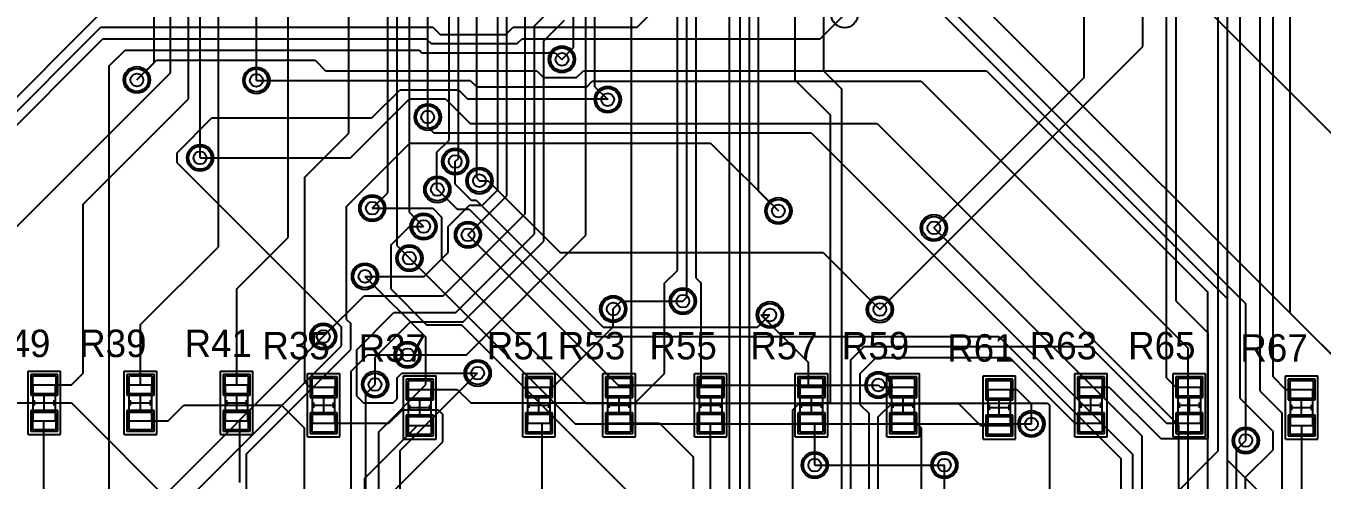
# Model space of a CAD drawing. Header units: millimetres. Extents: x 26 to 338, y 26 to 225.
# Drawn here: x 169.4 to 241.3, y 149.5 to 174.7 of the extents above; entities that cross this region are included whole.
import ezdxf

# ---------------------------------------------------------------- set-up
doc = ezdxf.new("R2010")
doc.units = ezdxf.units.MM
for name, color, linetype in [('BottomLayer', 5, 'Continuous'), ('BottomSolder', 6, 'Continuous'), ('Mechanical13', 56, 'Continuous'), ('Mechanical15', 56, 'Continuous'), ('MultiLayer', 9, 'Continuous'), ('TopLayer', 1, 'Continuous'), ('TopOverlay', 2, 'Continuous'), ('TopPaste', 8, 'Continuous'), ('TopSolder', 216, 'Continuous'), ('ViaHoleLayer', 16, 'Continuous')]:
    doc.layers.add(name, color=color, linetype=linetype)

msp = doc.modelspace()

# ---------------------------------------------------------------- linework, layer by layer
at = {"layer": 'BottomLayer'}
for p, q in [((217.661, 180.611), (273.355, 124.917)), ((229.425, 181.116), (275.107, 135.433)), ((218.031, 177.572), (236.042, 159.561)), ((218.262, 178.079), (237.058, 159.283)), ((203.302, 174.625), (204.457, 175.78)), ((146.431, 148.285), (173.381, 175.235)), ((213.462, 173.99), (214.808, 175.336)), ((156.591, 157.645), (173.571, 174.625)), ((158.801, 159.106), (173.685, 173.99)), ((173.571, 174.625), (191.982, 174.625)), ((173.685, 173.99), (191.609, 173.99)), ((191.609, 173.99), (191.879, 173.719)), ((191.982, 174.625), (192.383, 174.223)), ((192.383, 174.223), (196.022, 174.223)), ((196.022, 174.223), (196.424, 174.625)), ((196.424, 174.625), (203.302, 174.625)), ((196.657, 173.719), (196.928, 173.99)), ((196.928, 173.99), (213.462, 173.99)), ((174.037, 172.482), (174.91, 173.355)), ((174.91, 173.355), (191.235, 173.355)), ((191.235, 173.355), (191.375, 173.215)), ((191.879, 173.719), (196.657, 173.719)), ((175.565, 171.704), (176.657, 172.796)), ((176.657, 172.796), (185.445, 172.796)), ((185.445, 172.796), (186.03, 172.212)), ((191.375, 173.215), (198.768, 173.215)), ((198.768, 173.215), (199.136, 172.847)), ((174.037, 147.011), (174.037, 172.482)), ((186.03, 172.212), (197.739, 172.212)), ((197.739, 172.212), (198.12, 171.831)), ((198.12, 171.831), (199.949, 171.831)), ((199.949, 171.831), (200.33, 172.212)), ((200.33, 172.212), (222.679, 172.212)), ((222.679, 172.212), (234.95, 159.941)), ((182.194, 171.679), (194.056, 171.679)), ((188.589, 169.596), (190.156, 171.163)), ((190.156, 171.163), (193.404, 171.163)), ((193.404, 171.163), (193.904, 170.663)), ((194.056, 171.679), (194.412, 171.323)), ((194.412, 171.323), (200.508, 171.323)), ((200.508, 171.323), (200.812, 171.628)), ((200.812, 171.628), (219.065, 171.628)), ((219.065, 171.628), (233.858, 156.835)), ((187.405, 167.386), (190.678, 170.659)), ((190.678, 170.659), (192.688, 170.659)), ((192.688, 170.659), (194.056, 169.291)), ((193.904, 170.663), (201.625, 170.663)), ((201.625, 170.663), (201.676, 170.612)), ((191.694, 169.105), (191.694, 169.647)), ((177.8, 167.665), (179.73, 169.596)), ((179.73, 169.596), (188.589, 169.596)), ((191.694, 169.105), (192.024, 168.775)), ((194.056, 169.291), (216.611, 169.291)), ((216.611, 169.291), (233.35, 152.552)), ((187.198, 164.694), (190.703, 168.199)), ((190.703, 168.199), (207.379, 168.199)), ((192.024, 168.775), (212.959, 168.775)), ((207.379, 168.199), (211.138, 164.44)), ((212.959, 168.775), (230.79, 150.944)), ((177.8, 167.107), (177.8, 167.665)), ((177.8, 167.107), (186.919, 157.988)), ((179.07, 167.386), (187.405, 167.386)), ((193.218, 165.927), (193.218, 167.183)), ((194.564, 166.116), (195.047, 166.116)), ((195.047, 166.116), (199.034, 162.128)), ((192.227, 165.633), (193.324, 164.537)), ((193.218, 165.927), (194.109, 165.036)), ((187.198, 158.421), (187.198, 164.694)), ((194.109, 165.036), (194.377, 165.036)), ((194.377, 165.036), (201.422, 157.991)), ((188.62, 164.592), (191.973, 164.592)), ((191.973, 164.592), (192.481, 164.084)), ((192.481, 161.747), (192.481, 164.084)), ((193.324, 164.537), (193.984, 164.537)), ((193.984, 164.537), (201.034, 157.487)), ((189.662, 162.56), (190.678, 163.576)), ((190.678, 163.576), (191.465, 163.576)), ((219.761, 163.5), (231.318, 151.943)), ((189.662, 160.094), (189.662, 162.56)), ((193.925, 163.116), (202.254, 154.788)), ((190.678, 161.823), (199.873, 152.629)), ((192.481, 161.747), (200.453, 153.776)), ((199.034, 162.128), (213.614, 162.128)), ((213.614, 162.128), (216.764, 158.979)), ((188.214, 160.811), (191.592, 157.433)), ((189.662, 160.094), (191.629, 158.127)), ((234.95, 145.059), (234.95, 159.941)), ((201.981, 159.004), (202.413, 159.436)), ((202.413, 159.436), (205.842, 159.436)), ((236.042, 150.622), (236.042, 159.561)), ((237.058, 151.714), (237.058, 159.283)), ((187.198, 158.421), (187.427, 158.193)), ((187.427, 156.763), (187.427, 158.193)), ((191.629, 158.127), (193.562, 158.127)), ((193.562, 158.127), (209.884, 141.804)), ((209.985, 157.991), (210.668, 158.674)), ((173.152, 144.729), (185.903, 157.48)), ((186.919, 156.968), (186.919, 157.988)), ((191.592, 154.813), (191.592, 157.433)), ((201.034, 157.487), (223.357, 157.487)), ((201.422, 157.991), (209.985, 157.991)), ((223.357, 157.487), (230.141, 150.702)), ((175.717, 145.767), (186.919, 156.968)), ((181.635, 150.972), (187.427, 156.763)), ((233.858, 119.532), (233.858, 156.835)), ((187.452, 155.563), (188.353, 156.464)), ((188.353, 156.464), (190.576, 156.464)), ((187.452, 99.974), (187.452, 155.563)), ((190.17, 151.155), (194.462, 155.448)), ((188.265, 154.305), (188.773, 154.813)), ((188.976, 152.197), (191.592, 154.813)), ((202.254, 154.788), (216.687, 154.788)), ((188.265, 99.441), (188.265, 154.305)), ((200.453, 153.776), (226.056, 153.776)), ((226.056, 153.776), (226.187, 153.645)), ((226.187, 133.198), (226.187, 153.645)), ((199.873, 152.629), (225.171, 152.629)), ((233.35, 118.389), (233.35, 152.552)), ((188.976, 105.308), (188.976, 152.197)), ((231.318, 112.852), (231.318, 151.943)), ((181.635, 129.057), (181.635, 150.972)), ((190.17, 110.82), (190.17, 151.155)), ((230.79, 115.296), (230.79, 150.944)), ((213.157, 150.343), (220.342, 150.343)), ((230.141, 130.496), (230.141, 150.702)), ((236.042, 150.622), (251.612, 135.052))]:
    msp.add_line(p, q, dxfattribs=at)
for centre in [(199.136, 172.847), (175.565, 171.704), (182.194, 171.679), (201.676, 170.612), (191.694, 169.647), (179.07, 167.386), (193.218, 167.183), (194.564, 166.116), (192.227, 165.633), (188.62, 164.592), (211.138, 164.44), (191.465, 163.576), (219.761, 163.5), (193.925, 163.116), (190.678, 161.823), (188.214, 160.811), (201.981, 159.004), (205.842, 159.436), (216.764, 158.979), (210.668, 158.674), (185.903, 157.48), (190.576, 156.464), (194.462, 155.448), (188.773, 154.813), (216.687, 154.788), (225.171, 152.629), (237.058, 151.714), (213.157, 150.343), (220.342, 150.343)]:
    msp.add_circle(centre, 0.635, dxfattribs=at)
at = {"layer": 'BottomSolder'}
for centre in [(214.808, 175.336), (199.136, 172.847), (175.565, 171.704), (182.194, 171.679), (201.676, 170.612), (191.694, 169.647), (179.07, 167.386), (193.218, 167.183), (194.564, 166.116), (192.227, 165.633), (188.62, 164.592), (211.138, 164.44), (191.465, 163.576), (219.761, 163.5), (193.925, 163.116), (190.678, 161.823), (188.214, 160.811), (201.981, 159.004), (205.842, 159.436), (216.764, 158.979), (210.668, 158.674), (185.903, 157.48), (190.576, 156.464), (194.462, 155.448), (188.773, 154.813), (216.687, 154.788), (225.171, 152.629), (237.058, 151.714), (213.157, 150.343), (220.342, 150.343)]:
    msp.add_circle(centre, 0.737, dxfattribs=at)
at = {"layer": 'Mechanical13'}
for p, q in [((169.806, 152.797), (169.806, 154.797)), ((169.806, 154.797), (171.056, 154.797)), ((171.056, 152.797), (171.056, 154.797)), ((175.14, 152.797), (175.14, 154.797)), ((175.14, 154.797), (176.39, 154.797)), ((176.39, 152.797), (176.39, 154.797)), ((180.474, 152.797), (180.474, 154.797)), ((180.474, 154.797), (181.724, 154.797)), ((181.724, 152.797), (181.724, 154.797)), ((185.3, 152.67), (185.3, 154.67)), ((185.3, 154.67), (186.55, 154.67)), ((186.55, 152.67), (186.55, 154.67)), ((190.634, 152.543), (190.634, 154.543)), ((190.634, 154.543), (191.884, 154.543)), ((191.884, 152.543), (191.884, 154.543)), ((197.238, 152.67), (197.238, 154.67)), ((197.238, 154.67), (198.488, 154.67)), ((198.488, 152.67), (198.488, 154.67)), ((201.683, 152.67), (201.683, 154.67)), ((201.683, 154.67), (202.933, 154.67)), ((202.933, 152.67), (202.933, 154.67)), ((206.763, 152.67), (206.763, 154.67)), ((206.763, 154.67), (208.013, 154.67)), ((208.013, 152.67), (208.013, 154.67)), ((212.351, 152.67), (212.351, 154.67)), ((212.351, 154.67), (213.601, 154.67)), ((213.601, 152.67), (213.601, 154.67)), ((217.431, 152.67), (217.431, 154.67)), ((217.431, 154.67), (218.681, 154.67)), ((218.681, 152.67), (218.681, 154.67)), ((222.765, 152.543), (222.765, 154.543)), ((222.765, 154.543), (224.015, 154.543)), ((224.015, 152.543), (224.015, 154.543)), ((227.845, 152.67), (227.845, 154.67)), ((227.845, 154.67), (229.095, 154.67)), ((229.095, 152.67), (229.095, 154.67)), ((233.306, 152.67), (233.306, 154.67)), ((233.306, 154.67), (234.556, 154.67)), ((234.556, 152.67), (234.556, 154.67)), ((239.529, 152.543), (239.529, 154.543)), ((239.529, 154.543), (240.779, 154.543)), ((240.779, 152.543), (240.779, 154.543)), ((169.806, 152.797), (171.056, 152.797)), ((175.14, 152.797), (176.39, 152.797)), ((180.474, 152.797), (181.724, 152.797)), ((185.3, 152.67), (186.55, 152.67)), ((190.634, 152.543), (191.884, 152.543)), ((197.238, 152.67), (198.488, 152.67)), ((201.683, 152.67), (202.933, 152.67)), ((206.763, 152.67), (208.013, 152.67)), ((212.351, 152.67), (213.601, 152.67)), ((217.431, 152.67), (218.681, 152.67)), ((222.765, 152.543), (224.015, 152.543)), ((227.845, 152.67), (229.095, 152.67)), ((233.306, 152.67), (234.556, 152.67)), ((239.529, 152.543), (240.779, 152.543))]:
    msp.add_line(p, q, dxfattribs=at)
at = {"layer": 'Mechanical15'}
for p, q in [((169.531, 152.047), (169.531, 155.547)), ((169.531, 155.547), (171.331, 155.547)), ((171.331, 152.047), (171.331, 155.547)), ((174.865, 152.047), (174.865, 155.547)), ((174.865, 155.547), (176.665, 155.547)), ((176.665, 152.047), (176.665, 155.547)), ((180.199, 152.047), (180.199, 155.547)), ((180.199, 155.547), (181.999, 155.547)), ((181.999, 152.047), (181.999, 155.547)), ((185.025, 151.92), (185.025, 155.42)), ((185.025, 155.42), (186.825, 155.42)), ((186.825, 151.92), (186.825, 155.42)), ((190.359, 151.793), (190.359, 155.293)), ((190.359, 155.293), (192.159, 155.293)), ((192.159, 151.793), (192.159, 155.293)), ((196.963, 151.92), (196.963, 155.42)), ((196.963, 155.42), (198.763, 155.42)), ((198.763, 151.92), (198.763, 155.42)), ((201.408, 151.92), (201.408, 155.42)), ((201.408, 155.42), (203.208, 155.42)), ((203.208, 151.92), (203.208, 155.42)), ((206.488, 151.92), (206.488, 155.42)), ((206.488, 155.42), (208.288, 155.42)), ((208.288, 151.92), (208.288, 155.42)), ((212.076, 151.92), (212.076, 155.42)), ((212.076, 155.42), (213.876, 155.42)), ((213.876, 151.92), (213.876, 155.42)), ((217.156, 151.92), (217.156, 155.42)), ((217.156, 155.42), (218.956, 155.42)), ((218.956, 151.92), (218.956, 155.42)), ((222.49, 151.793), (222.49, 155.293)), ((222.49, 155.293), (224.29, 155.293)), ((224.29, 151.793), (224.29, 155.293)), ((227.57, 151.92), (227.57, 155.42)), ((227.57, 155.42), (229.37, 155.42)), ((229.37, 151.92), (229.37, 155.42)), ((233.031, 151.92), (233.031, 155.42)), ((233.031, 155.42), (234.831, 155.42)), ((234.831, 151.92), (234.831, 155.42)), ((239.254, 151.793), (239.254, 155.293)), ((239.254, 155.293), (241.054, 155.293)), ((241.054, 151.793), (241.054, 155.293)), ((170.431, 153.297), (170.431, 154.297)), ((175.765, 153.297), (175.765, 154.297)), ((181.099, 153.297), (181.099, 154.297)), ((185.925, 153.17), (185.925, 154.17)), ((191.259, 153.043), (191.259, 154.043)), ((197.863, 153.17), (197.863, 154.17)), ((202.308, 153.17), (202.308, 154.17)), ((207.388, 153.17), (207.388, 154.17)), ((212.976, 153.17), (212.976, 154.17)), ((218.056, 153.17), (218.056, 154.17)), ((223.39, 153.043), (223.39, 154.043)), ((228.47, 153.17), (228.47, 154.17)), ((233.931, 153.17), (233.931, 154.17)), ((240.154, 153.043), (240.154, 154.043)), ((169.931, 153.797), (170.931, 153.797)), ((175.265, 153.797), (176.265, 153.797)), ((180.599, 153.797), (181.599, 153.797)), ((185.425, 153.67), (186.425, 153.67)), ((190.759, 153.543), (191.759, 153.543)), ((197.363, 153.67), (198.363, 153.67)), ((201.808, 153.67), (202.808, 153.67)), ((206.888, 153.67), (207.888, 153.67)), ((212.476, 153.67), (213.476, 153.67)), ((217.556, 153.67), (218.556, 153.67)), ((222.89, 153.543), (223.89, 153.543)), ((227.97, 153.67), (228.97, 153.67)), ((233.431, 153.67), (234.431, 153.67)), ((239.654, 153.543), (240.654, 153.543)), ((169.531, 152.047), (171.331, 152.047)), ((174.865, 152.047), (176.665, 152.047)), ((180.199, 152.047), (181.999, 152.047)), ((185.025, 151.92), (186.825, 151.92)), ((190.359, 151.793), (192.159, 151.793)), ((196.963, 151.92), (198.763, 151.92)), ((201.408, 151.92), (203.208, 151.92)), ((206.488, 151.92), (208.288, 151.92)), ((212.076, 151.92), (213.876, 151.92)), ((217.156, 151.92), (218.956, 151.92)), ((222.49, 151.793), (224.29, 151.793)), ((227.57, 151.92), (229.37, 151.92)), ((233.031, 151.92), (234.831, 151.92)), ((239.254, 151.793), (241.054, 151.793))]:
    msp.add_line(p, q, dxfattribs=at)
at = {"layer": 'MultiLayer'}
for centre in [(199.136, 172.847), (175.565, 171.704), (182.194, 171.679), (201.676, 170.612), (191.694, 169.647), (179.07, 167.386), (193.218, 167.183), (194.564, 166.116), (192.227, 165.633), (188.62, 164.592), (211.138, 164.44), (191.465, 163.576), (219.761, 163.5), (193.925, 163.116), (190.678, 161.823), (188.214, 160.811), (201.981, 159.004), (205.842, 159.436), (216.764, 158.979), (210.668, 158.674), (185.903, 157.48), (190.576, 156.464), (194.462, 155.448), (188.773, 154.813), (216.687, 154.788), (225.171, 152.629), (237.058, 151.714), (213.157, 150.343), (220.342, 150.343)]:
    msp.add_circle(centre, 0.635, dxfattribs=at)
at = {"layer": 'TopLayer'}
for p, q in [((239.522, 158.775), (239.522, 205.029)), ((238.574, 155.237), (238.574, 204.46)), ((176.517, 172.656), (176.517, 202.652)), ((199.785, 173.496), (199.785, 200.043)), ((197.104, 164.287), (197.104, 198.806)), ((202.997, 154.67), (202.997, 198.407)), ((233.197, 159.436), (233.197, 199.005)), ((190.68, 164.362), (190.68, 198.304)), ((232.664, 155.178), (232.664, 197.674)), ((187.325, 168.758), (187.325, 197.493)), ((237.856, 154.456), (237.856, 196.509)), ((177.423, 172.107), (177.423, 191.145)), ((189.992, 162.509), (189.992, 190.729)), ((178.435, 170.663), (178.435, 190.121)), ((189.48, 165.452), (189.48, 190.221)), ((206.582, 160.71), (206.582, 189.162)), ((231.343, 173.558), (231.343, 189.281)), ((179.07, 167.386), (179.07, 188.773)), ((196.08, 165.272), (196.08, 188.832)), ((228.092, 171.831), (228.092, 188.341)), ((205.537, 161.14), (205.537, 187.683)), ((206.07, 159.664), (206.07, 188.158)), ((209.017, 141.91), (209.017, 188.239)), ((209.533, 144.62), (209.533, 188.216)), ((210.037, 165.541), (210.037, 187.607)), ((213.665, 172.187), (213.665, 184.125)), ((212.07, 171.699), (212.07, 182.314)), ((180.086, 162.458), (180.086, 180.01)), ((182.194, 171.679), (182.194, 179.426)), ((236.753, 154.043), (236.753, 179.222)), ((208.432, 140.589), (208.432, 178.486)), ((236.042, 140.487), (236.042, 178.462)), ((183.947, 162.966), (183.947, 177.597)), ((191.694, 169.647), (191.694, 177.8)), ((192.887, 168.372), (192.887, 177.809)), ((235.534, 151.146), (235.534, 177.949)), ((193.391, 167.356), (193.391, 177.305)), ((200.465, 163.092), (200.465, 177.214)), ((194.412, 166.268), (194.412, 176.251)), ((195.576, 165.608), (195.576, 176.739)), ((200.969, 171.319), (200.969, 176.708)), ((197.62, 174.698), (198.776, 175.855)), ((197.62, 163.175), (197.62, 174.698)), ((198.124, 173.868), (199.28, 175.025)), ((198.124, 162.767), (198.124, 173.868)), ((199.136, 172.847), (199.785, 173.496)), ((216.764, 158.979), (231.343, 173.558)), ((175.565, 171.704), (176.517, 172.656)), ((165.227, 159.911), (177.423, 172.107)), ((213.665, 172.187), (214.655, 171.196)), ((219.761, 163.5), (228.092, 171.831)), ((200.969, 171.319), (201.676, 170.612)), ((212.07, 171.699), (214.02, 169.748)), ((214.655, 141.14), (214.655, 171.196)), ((172.593, 164.821), (178.435, 170.663)), ((214.02, 153.797), (214.02, 169.748)), ((184.887, 166.319), (187.325, 168.758)), ((192.206, 167.691), (192.887, 168.372)), ((192.206, 165.655), (192.206, 167.691)), ((193.218, 167.183), (193.391, 167.356)), ((184.887, 154.94), (184.887, 166.319)), ((194.412, 166.268), (194.564, 166.116)), ((188.62, 164.592), (189.48, 165.452)), ((192.206, 165.655), (192.227, 165.633)), ((194.733, 164.765), (195.576, 165.608)), ((210.037, 165.541), (211.138, 164.44)), ((172.593, 155.448), (172.593, 164.821)), ((192.828, 163.576), (194.018, 164.765)), ((193.925, 163.116), (196.08, 165.272)), ((194.018, 164.765), (194.733, 164.765)), ((190.68, 164.362), (191.465, 163.576)), ((192.557, 159.741), (197.104, 164.287)), ((192.828, 162.14), (192.828, 163.576)), ((193.251, 158.807), (197.62, 163.175)), ((175.768, 158.14), (180.086, 162.458)), ((181.102, 160.122), (183.947, 162.966)), ((189.992, 162.509), (190.678, 161.823)), ((193.656, 158.299), (198.124, 162.767)), ((193.837, 156.464), (200.465, 163.092)), ((191.499, 160.811), (192.828, 162.14)), ((204.83, 160.433), (205.537, 161.14)), ((188.214, 160.811), (191.499, 160.811)), ((204.83, 155.427), (204.83, 160.433)), ((206.582, 160.71), (206.859, 160.433)), ((206.859, 154.67), (206.859, 160.433)), ((181.102, 154.797), (181.102, 160.122)), ((185.903, 157.48), (188.163, 159.741)), ((188.163, 159.741), (192.557, 159.741)), ((205.842, 159.436), (206.07, 159.664)), ((201.981, 158.023), (201.981, 159.004)), ((233.197, 159.436), (234.975, 157.658)), ((175.768, 154.797), (175.768, 158.14)), ((187.761, 156.746), (189.822, 158.807)), ((188.773, 156.337), (190.735, 158.299)), ((189.822, 158.807), (193.251, 158.807)), ((190.735, 158.299), (193.656, 158.299)), ((210.16, 158.674), (210.668, 158.674)), ((210.16, 158.674), (212.801, 156.032)), ((239.522, 158.775), (243.754, 154.543)), ((198.628, 154.67), (201.981, 158.023)), ((234.975, 151.816), (234.975, 157.658)), ((187.761, 154.178), (187.761, 156.746)), ((215.163, 156.184), (215.9, 156.92)), ((215.9, 156.92), (228.414, 156.92)), ((228.414, 156.92), (232.664, 152.67)), ((188.773, 154.813), (188.773, 156.337)), ((190.576, 156.464), (193.837, 156.464)), ((212.801, 154.67), (212.801, 156.032)), ((215.163, 141.505), (215.163, 156.184)), ((215.675, 155.431), (216.552, 156.308)), ((216.552, 156.308), (223.946, 156.308)), ((223.946, 156.308), (227.584, 152.67)), ((171.081, 155.272), (169.781, 155.272)), ((169.781, 155.272), (169.781, 154.322)), ((171.081, 154.322), (171.081, 155.272)), ((171.942, 154.797), (172.593, 155.448)), ((176.415, 155.272), (175.115, 155.272)), ((175.115, 155.272), (175.115, 154.322)), ((176.415, 154.322), (176.415, 155.272)), ((181.749, 155.272), (180.449, 155.272)), ((180.449, 155.272), (180.449, 154.322)), ((181.749, 154.322), (181.749, 155.272)), ((190.006, 155.194), (190.26, 155.448)), ((190.26, 155.448), (194.462, 155.448)), ((203.2, 153.797), (204.83, 155.427)), ((215.675, 153.693), (215.675, 155.431)), ((170.431, 154.797), (171.942, 154.797)), ((175.765, 154.797), (175.768, 154.797)), ((181.099, 154.797), (181.102, 154.797)), ((184.887, 154.94), (185.157, 154.67)), ((185.157, 154.67), (185.925, 154.67)), ((186.575, 155.145), (185.275, 155.145)), ((185.275, 155.145), (185.275, 154.195)), ((186.575, 154.195), (186.575, 155.145)), ((190.006, 154.022), (190.006, 155.194)), ((191.909, 155.018), (190.609, 155.018)), ((190.609, 155.018), (190.609, 154.068)), ((191.259, 154.543), (193.335, 154.543)), ((191.909, 154.068), (191.909, 155.018)), ((193.335, 154.543), (194.081, 153.797)), ((198.513, 155.145), (197.213, 155.145)), ((197.213, 155.145), (197.213, 154.195)), ((197.863, 154.67), (198.628, 154.67)), ((198.513, 154.195), (198.513, 155.145)), ((202.958, 155.145), (201.658, 155.145)), ((201.658, 155.145), (201.658, 154.195)), ((202.308, 154.67), (202.997, 154.67)), ((202.958, 154.195), (202.958, 155.145)), ((208.038, 155.145), (206.738, 155.145)), ((206.738, 155.145), (206.738, 154.195)), ((206.859, 154.67), (207.388, 154.67)), ((208.038, 154.195), (208.038, 155.145)), ((213.626, 155.145), (212.326, 155.145)), ((212.326, 155.145), (212.326, 154.195)), ((212.801, 154.67), (212.976, 154.67)), ((213.626, 154.195), (213.626, 155.145)), ((216.687, 154.788), (216.805, 154.67)), ((216.805, 154.67), (218.056, 154.67)), ((218.706, 155.145), (217.406, 155.145)), ((217.406, 155.145), (217.406, 154.195)), ((218.706, 154.195), (218.706, 155.145)), ((224.04, 155.018), (222.74, 155.018)), ((222.74, 155.018), (222.74, 154.068)), ((223.39, 154.543), (224.358, 154.543)), ((224.04, 154.068), (224.04, 155.018)), ((224.358, 154.543), (225.171, 153.73)), ((229.12, 155.145), (227.82, 155.145)), ((227.82, 155.145), (227.82, 154.195)), ((228.47, 154.67), (229.489, 154.67)), ((229.12, 154.195), (229.12, 155.145)), ((229.489, 154.67), (232.343, 151.816)), ((232.664, 155.178), (233.172, 154.67)), ((233.172, 154.67), (233.931, 154.67)), ((234.581, 155.145), (233.281, 155.145)), ((233.281, 155.145), (233.281, 154.195)), ((234.581, 154.195), (234.581, 155.145)), ((238.574, 155.237), (239.268, 154.543)), ((239.268, 154.543), (240.154, 154.543)), ((240.804, 155.018), (239.504, 155.018)), ((239.504, 155.018), (239.504, 154.068)), ((240.804, 154.068), (240.804, 155.018)), ((169.781, 154.322), (171.081, 154.322)), ((175.115, 154.322), (176.415, 154.322)), ((180.449, 154.322), (181.749, 154.322)), ((185.275, 154.195), (186.575, 154.195)), ((187.761, 154.178), (188.138, 153.801)), ((189.785, 153.801), (190.006, 154.022)), ((190.609, 154.068), (191.909, 154.068)), ((197.213, 154.195), (198.513, 154.195)), ((201.658, 154.195), (202.958, 154.195)), ((206.738, 154.195), (208.038, 154.195)), ((212.326, 154.195), (213.626, 154.195)), ((217.406, 154.195), (218.706, 154.195)), ((222.74, 154.068), (224.04, 154.068)), ((227.82, 154.195), (229.12, 154.195)), ((233.281, 154.195), (234.581, 154.195)), ((236.753, 154.043), (238.578, 152.218)), ((237.856, 154.456), (239.082, 153.23)), ((239.504, 154.068), (240.804, 154.068)), ((156.515, 153.797), (171.933, 153.797)), ((171.081, 153.272), (169.781, 153.272)), ((169.781, 153.272), (169.781, 152.322)), ((171.081, 152.322), (171.081, 153.272)), ((171.933, 153.797), (184.401, 141.329)), ((176.415, 153.272), (175.115, 153.272)), ((175.115, 153.272), (175.115, 152.322)), ((176.415, 152.322), (176.415, 153.272)), ((177.292, 152.797), (178.165, 153.67)), ((178.165, 153.67), (183.591, 153.67)), ((181.749, 153.272), (180.449, 153.272)), ((180.449, 153.272), (180.449, 152.322)), ((181.749, 152.322), (181.749, 153.272)), ((183.591, 153.67), (184.861, 152.4)), ((186.575, 153.145), (185.275, 153.145)), ((185.275, 153.145), (185.275, 152.195)), ((186.575, 152.195), (186.575, 153.145)), ((188.138, 153.801), (189.785, 153.801)), ((189.543, 152.67), (190.289, 153.416)), ((190.289, 153.416), (192.278, 153.416)), ((192.278, 153.416), (192.532, 153.162)), ((192.532, 151.638), (192.532, 153.162)), ((194.081, 153.797), (203.2, 153.797)), ((198.513, 153.145), (197.213, 153.145)), ((197.213, 153.145), (197.213, 152.195)), ((198.513, 152.195), (198.513, 153.145)), ((202.958, 153.145), (201.658, 153.145)), ((201.658, 153.145), (201.658, 152.195)), ((202.958, 152.195), (202.958, 153.145)), ((208.038, 153.145), (206.738, 153.145)), ((206.738, 153.145), (206.738, 152.195)), ((208.038, 152.195), (208.038, 153.145)), ((211.938, 153.416), (212.319, 153.797)), ((211.938, 145.237), (211.938, 153.416)), ((212.319, 153.797), (214.02, 153.797)), ((213.626, 153.145), (212.326, 153.145)), ((212.326, 153.145), (212.326, 152.195)), ((213.626, 152.195), (213.626, 153.145)), ((215.675, 153.693), (216.168, 153.201)), ((216.168, 139.633), (216.168, 153.201)), ((216.672, 153.019), (217.424, 153.772)), ((218.706, 153.145), (217.406, 153.145)), ((217.406, 153.145), (217.406, 152.195)), ((217.424, 153.772), (221.123, 153.772)), ((218.706, 152.195), (218.706, 153.145)), ((221.123, 153.772), (222.352, 152.543)), ((225.171, 152.629), (225.171, 153.73)), ((229.12, 153.145), (227.82, 153.145)), ((227.82, 153.145), (227.82, 152.195)), ((229.12, 152.195), (229.12, 153.145)), ((234.581, 153.145), (233.281, 153.145)), ((233.281, 153.145), (233.281, 152.195)), ((234.581, 152.195), (234.581, 153.145)), ((239.082, 135.415), (239.082, 153.23)), ((170.409, 152.797), (170.431, 152.797)), ((170.409, 147.088), (170.409, 152.797)), ((175.765, 152.797), (177.292, 152.797)), ((181.099, 152.797), (181.28, 152.797)), ((181.28, 149.377), (181.28, 152.797)), ((184.861, 148.565), (184.861, 152.4)), ((185.925, 152.67), (189.543, 152.67)), ((188.211, 149.619), (191.135, 152.543)), ((191.909, 153.018), (190.609, 153.018)), ((190.609, 153.018), (190.609, 152.068)), ((191.135, 152.543), (191.259, 152.543)), ((191.909, 152.068), (191.909, 153.018)), ((197.863, 152.67), (198.044, 152.67)), ((198.044, 143.598), (198.044, 152.67)), ((202.308, 152.67), (204.546, 152.67)), ((204.546, 152.67), (206.426, 150.79)), ((207.366, 152.67), (207.388, 152.67)), ((207.366, 138.366), (207.366, 152.67)), ((212.976, 152.67), (213.157, 152.67)), ((213.157, 150.343), (213.157, 152.67)), ((216.672, 145.964), (216.672, 153.019)), ((218.056, 152.67), (218.802, 152.67)), ((218.802, 152.67), (219.072, 152.4)), ((219.072, 135.106), (219.072, 152.4)), ((222.352, 152.543), (223.39, 152.543)), ((224.04, 153.018), (222.74, 153.018)), ((222.74, 153.018), (222.74, 152.068)), ((224.04, 152.068), (224.04, 153.018)), ((227.584, 152.67), (228.47, 152.67)), ((232.664, 152.67), (233.931, 152.67)), ((240.804, 153.018), (239.504, 153.018)), ((239.504, 153.018), (239.504, 152.068)), ((240.154, 152.543), (240.157, 152.543)), ((240.157, 140.804), (240.157, 152.543)), ((240.804, 152.068), (240.804, 153.018)), ((169.781, 152.322), (171.081, 152.322)), ((175.115, 152.322), (176.415, 152.322)), ((180.449, 152.322), (181.749, 152.322)), ((185.275, 152.195), (186.575, 152.195)), ((190.609, 152.068), (191.909, 152.068)), ((197.213, 152.195), (198.513, 152.195)), ((201.658, 152.195), (202.958, 152.195)), ((206.738, 152.195), (208.038, 152.195)), ((212.326, 152.195), (213.626, 152.195)), ((217.406, 152.195), (218.706, 152.195)), ((222.74, 152.068), (224.04, 152.068)), ((227.82, 152.195), (229.12, 152.195)), ((232.343, 151.816), (234.975, 151.816)), ((233.281, 152.195), (234.581, 152.195)), ((236.546, 151.202), (237.058, 151.714)), ((238.578, 151.201), (238.578, 152.218)), ((239.504, 152.068), (240.804, 152.068)), ((189.481, 148.587), (192.532, 151.638)), ((225.422, 141.034), (235.534, 151.146)), ((236.546, 111.713), (236.546, 151.202)), ((237.05, 149.673), (238.578, 151.201)), ((206.426, 136.168), (206.426, 150.79)), ((220.342, 135.106), (220.342, 150.343)), ((188.211, 135.614), (188.211, 149.619)), ((237.05, 122.004), (237.05, 149.673))]:
    msp.add_line(p, q, dxfattribs=at)
for centre in [(199.136, 172.847), (175.565, 171.704), (182.194, 171.679), (201.676, 170.612), (191.694, 169.647), (179.07, 167.386), (193.218, 167.183), (194.564, 166.116), (192.227, 165.633), (188.62, 164.592), (211.138, 164.44), (191.465, 163.576), (219.761, 163.5), (193.925, 163.116), (190.678, 161.823), (188.214, 160.811), (201.981, 159.004), (205.842, 159.436), (216.764, 158.979), (210.668, 158.674), (185.903, 157.48), (190.576, 156.464), (194.462, 155.448), (188.773, 154.813), (216.687, 154.788), (225.171, 152.629), (237.058, 151.714), (213.157, 150.343), (220.342, 150.343)]:
    msp.add_circle(centre, 0.635, dxfattribs=at)
at = {"layer": 'TopOverlay'}
for p, q in [((169.881, 153.647), (169.881, 153.947)), ((170.981, 153.647), (170.981, 153.947)), ((175.215, 153.647), (175.215, 153.947)), ((176.315, 153.647), (176.315, 153.947)), ((180.549, 153.647), (180.549, 153.947)), ((181.649, 153.647), (181.649, 153.947)), ((185.375, 153.52), (185.375, 153.82)), ((186.475, 153.52), (186.475, 153.82)), ((197.313, 153.52), (197.313, 153.82)), ((198.413, 153.52), (198.413, 153.82)), ((201.758, 153.52), (201.758, 153.82)), ((202.858, 153.52), (202.858, 153.82)), ((206.838, 153.52), (206.838, 153.82)), ((207.938, 153.52), (207.938, 153.82)), ((212.426, 153.52), (212.426, 153.82)), ((213.526, 153.52), (213.526, 153.82)), ((217.506, 153.52), (217.506, 153.82)), ((218.606, 153.52), (218.606, 153.82)), ((227.92, 153.52), (227.92, 153.82)), ((229.02, 153.52), (229.02, 153.82)), ((233.381, 153.52), (233.381, 153.82)), ((234.481, 153.52), (234.481, 153.82)), ((190.709, 153.393), (190.709, 153.693)), ((191.809, 153.393), (191.809, 153.693)), ((222.84, 153.393), (222.84, 153.693)), ((223.94, 153.393), (223.94, 153.693)), ((239.604, 153.393), (239.604, 153.693)), ((240.704, 153.393), (240.704, 153.693))]:
    msp.add_line(p, q, dxfattribs=at)
at = {"layer": 'TopPaste'}
for p, q in [((171.081, 155.272), (169.781, 155.272)), ((169.781, 155.272), (169.781, 154.322)), ((171.081, 154.322), (171.081, 155.272)), ((176.415, 155.272), (175.115, 155.272)), ((175.115, 155.272), (175.115, 154.322)), ((176.415, 154.322), (176.415, 155.272)), ((181.749, 155.272), (180.449, 155.272)), ((180.449, 155.272), (180.449, 154.322)), ((181.749, 154.322), (181.749, 155.272)), ((186.575, 155.145), (185.275, 155.145)), ((185.275, 155.145), (185.275, 154.195)), ((186.575, 154.195), (186.575, 155.145)), ((191.909, 155.018), (190.609, 155.018)), ((190.609, 155.018), (190.609, 154.068)), ((191.909, 154.068), (191.909, 155.018)), ((198.513, 155.145), (197.213, 155.145)), ((197.213, 155.145), (197.213, 154.195)), ((198.513, 154.195), (198.513, 155.145)), ((202.958, 155.145), (201.658, 155.145)), ((201.658, 155.145), (201.658, 154.195)), ((202.958, 154.195), (202.958, 155.145)), ((208.038, 155.145), (206.738, 155.145)), ((206.738, 155.145), (206.738, 154.195)), ((208.038, 154.195), (208.038, 155.145)), ((213.626, 155.145), (212.326, 155.145)), ((212.326, 155.145), (212.326, 154.195)), ((213.626, 154.195), (213.626, 155.145)), ((218.706, 155.145), (217.406, 155.145)), ((217.406, 155.145), (217.406, 154.195)), ((218.706, 154.195), (218.706, 155.145)), ((224.04, 155.018), (222.74, 155.018)), ((222.74, 155.018), (222.74, 154.068)), ((224.04, 154.068), (224.04, 155.018)), ((229.12, 155.145), (227.82, 155.145)), ((227.82, 155.145), (227.82, 154.195)), ((229.12, 154.195), (229.12, 155.145)), ((234.581, 155.145), (233.281, 155.145)), ((233.281, 155.145), (233.281, 154.195)), ((234.581, 154.195), (234.581, 155.145)), ((240.804, 155.018), (239.504, 155.018)), ((239.504, 155.018), (239.504, 154.068)), ((240.804, 154.068), (240.804, 155.018)), ((169.781, 154.322), (171.081, 154.322)), ((175.115, 154.322), (176.415, 154.322)), ((180.449, 154.322), (181.749, 154.322)), ((185.275, 154.195), (186.575, 154.195)), ((190.609, 154.068), (191.909, 154.068)), ((197.213, 154.195), (198.513, 154.195)), ((201.658, 154.195), (202.958, 154.195)), ((206.738, 154.195), (208.038, 154.195)), ((212.326, 154.195), (213.626, 154.195)), ((217.406, 154.195), (218.706, 154.195)), ((222.74, 154.068), (224.04, 154.068)), ((227.82, 154.195), (229.12, 154.195)), ((233.281, 154.195), (234.581, 154.195)), ((239.504, 154.068), (240.804, 154.068)), ((171.081, 153.272), (169.781, 153.272)), ((169.781, 153.272), (169.781, 152.322)), ((171.081, 152.322), (171.081, 153.272)), ((176.415, 153.272), (175.115, 153.272)), ((175.115, 153.272), (175.115, 152.322)), ((176.415, 152.322), (176.415, 153.272)), ((181.749, 153.272), (180.449, 153.272)), ((180.449, 153.272), (180.449, 152.322)), ((181.749, 152.322), (181.749, 153.272)), ((186.575, 153.145), (185.275, 153.145)), ((185.275, 153.145), (185.275, 152.195)), ((186.575, 152.195), (186.575, 153.145)), ((198.513, 153.145), (197.213, 153.145)), ((197.213, 153.145), (197.213, 152.195)), ((198.513, 152.195), (198.513, 153.145)), ((202.958, 153.145), (201.658, 153.145)), ((201.658, 153.145), (201.658, 152.195)), ((202.958, 152.195), (202.958, 153.145)), ((208.038, 153.145), (206.738, 153.145)), ((206.738, 153.145), (206.738, 152.195)), ((208.038, 152.195), (208.038, 153.145)), ((213.626, 153.145), (212.326, 153.145)), ((212.326, 153.145), (212.326, 152.195)), ((213.626, 152.195), (213.626, 153.145)), ((218.706, 153.145), (217.406, 153.145)), ((217.406, 153.145), (217.406, 152.195)), ((218.706, 152.195), (218.706, 153.145)), ((229.12, 153.145), (227.82, 153.145)), ((227.82, 153.145), (227.82, 152.195)), ((229.12, 152.195), (229.12, 153.145)), ((234.581, 153.145), (233.281, 153.145)), ((233.281, 153.145), (233.281, 152.195)), ((234.581, 152.195), (234.581, 153.145)), ((191.909, 153.018), (190.609, 153.018)), ((190.609, 153.018), (190.609, 152.068)), ((191.909, 152.068), (191.909, 153.018)), ((224.04, 153.018), (222.74, 153.018)), ((222.74, 153.018), (222.74, 152.068)), ((224.04, 152.068), (224.04, 153.018)), ((240.804, 153.018), (239.504, 153.018)), ((239.504, 153.018), (239.504, 152.068)), ((240.804, 152.068), (240.804, 153.018)), ((169.781, 152.322), (171.081, 152.322)), ((175.115, 152.322), (176.415, 152.322)), ((180.449, 152.322), (181.749, 152.322)), ((185.275, 152.195), (186.575, 152.195)), ((190.609, 152.068), (191.909, 152.068)), ((197.213, 152.195), (198.513, 152.195)), ((201.658, 152.195), (202.958, 152.195)), ((206.738, 152.195), (208.038, 152.195)), ((212.326, 152.195), (213.626, 152.195)), ((217.406, 152.195), (218.706, 152.195)), ((222.74, 152.068), (224.04, 152.068)), ((227.82, 152.195), (229.12, 152.195)), ((233.281, 152.195), (234.581, 152.195)), ((239.504, 152.068), (240.804, 152.068))]:
    msp.add_line(p, q, dxfattribs=at)
at = {"layer": 'TopSolder'}
for p, q in [((171.183, 155.374), (169.679, 155.374)), ((169.679, 155.374), (169.679, 154.22)), ((171.183, 154.22), (171.183, 155.374)), ((176.517, 155.374), (175.013, 155.374)), ((175.013, 155.374), (175.013, 154.22)), ((176.517, 154.22), (176.517, 155.374)), ((181.851, 155.374), (180.347, 155.374)), ((180.347, 155.374), (180.347, 154.22)), ((181.851, 154.22), (181.851, 155.374)), ((186.677, 155.247), (185.173, 155.247)), ((185.173, 155.247), (185.173, 154.093)), ((186.677, 154.093), (186.677, 155.247)), ((192.011, 155.12), (190.507, 155.12)), ((190.507, 155.12), (190.507, 153.966)), ((192.011, 153.966), (192.011, 155.12)), ((198.615, 155.247), (197.111, 155.247)), ((197.111, 155.247), (197.111, 154.093)), ((198.615, 154.093), (198.615, 155.247)), ((203.06, 155.247), (201.556, 155.247)), ((201.556, 155.247), (201.556, 154.093)), ((203.06, 154.093), (203.06, 155.247)), ((208.14, 155.247), (206.636, 155.247)), ((206.636, 155.247), (206.636, 154.093)), ((208.14, 154.093), (208.14, 155.247)), ((213.728, 155.247), (212.224, 155.247)), ((212.224, 155.247), (212.224, 154.093)), ((213.728, 154.093), (213.728, 155.247)), ((218.808, 155.247), (217.304, 155.247)), ((217.304, 155.247), (217.304, 154.093)), ((218.808, 154.093), (218.808, 155.247)), ((224.142, 155.12), (222.638, 155.12)), ((222.638, 155.12), (222.638, 153.966)), ((224.142, 153.966), (224.142, 155.12)), ((229.222, 155.247), (227.718, 155.247)), ((227.718, 155.247), (227.718, 154.093)), ((229.222, 154.093), (229.222, 155.247)), ((234.683, 155.247), (233.179, 155.247)), ((233.179, 155.247), (233.179, 154.093)), ((234.683, 154.093), (234.683, 155.247)), ((240.906, 155.12), (239.402, 155.12)), ((239.402, 155.12), (239.402, 153.966)), ((240.906, 153.966), (240.906, 155.12)), ((169.679, 154.22), (171.183, 154.22)), ((175.013, 154.22), (176.517, 154.22)), ((180.347, 154.22), (181.851, 154.22)), ((185.173, 154.093), (186.677, 154.093)), ((190.507, 153.966), (192.011, 153.966)), ((197.111, 154.093), (198.615, 154.093)), ((201.556, 154.093), (203.06, 154.093)), ((206.636, 154.093), (208.14, 154.093)), ((212.224, 154.093), (213.728, 154.093)), ((217.304, 154.093), (218.808, 154.093)), ((222.638, 153.966), (224.142, 153.966)), ((227.718, 154.093), (229.222, 154.093)), ((233.179, 154.093), (234.683, 154.093)), ((239.402, 153.966), (240.906, 153.966)), ((171.183, 153.374), (169.679, 153.374)), ((169.679, 153.374), (169.679, 152.22)), ((171.183, 152.22), (171.183, 153.374)), ((176.517, 153.374), (175.013, 153.374)), ((175.013, 153.374), (175.013, 152.22)), ((176.517, 152.22), (176.517, 153.374)), ((181.851, 153.374), (180.347, 153.374)), ((180.347, 153.374), (180.347, 152.22)), ((181.851, 152.22), (181.851, 153.374)), ((186.677, 153.247), (185.173, 153.247)), ((185.173, 153.247), (185.173, 152.093)), ((186.677, 152.093), (186.677, 153.247)), ((192.011, 153.12), (190.507, 153.12)), ((190.507, 153.12), (190.507, 151.966)), ((192.011, 151.966), (192.011, 153.12)), ((198.615, 153.247), (197.111, 153.247)), ((197.111, 153.247), (197.111, 152.093)), ((198.615, 152.093), (198.615, 153.247)), ((203.06, 153.247), (201.556, 153.247)), ((201.556, 153.247), (201.556, 152.093)), ((203.06, 152.093), (203.06, 153.247)), ((208.14, 153.247), (206.636, 153.247)), ((206.636, 153.247), (206.636, 152.093)), ((208.14, 152.093), (208.14, 153.247)), ((213.728, 153.247), (212.224, 153.247)), ((212.224, 153.247), (212.224, 152.093)), ((213.728, 152.093), (213.728, 153.247)), ((218.808, 153.247), (217.304, 153.247)), ((217.304, 153.247), (217.304, 152.093)), ((218.808, 152.093), (218.808, 153.247)), ((224.142, 153.12), (222.638, 153.12)), ((222.638, 153.12), (222.638, 151.966)), ((224.142, 151.966), (224.142, 153.12)), ((229.222, 153.247), (227.718, 153.247)), ((227.718, 153.247), (227.718, 152.093)), ((229.222, 152.093), (229.222, 153.247)), ((234.683, 153.247), (233.179, 153.247)), ((233.179, 153.247), (233.179, 152.093)), ((234.683, 152.093), (234.683, 153.247)), ((240.906, 153.12), (239.402, 153.12)), ((239.402, 153.12), (239.402, 151.966)), ((240.906, 151.966), (240.906, 153.12)), ((169.679, 152.22), (171.183, 152.22)), ((175.013, 152.22), (176.517, 152.22)), ((180.347, 152.22), (181.851, 152.22)), ((185.173, 152.093), (186.677, 152.093)), ((190.507, 151.966), (192.011, 151.966)), ((197.111, 152.093), (198.615, 152.093)), ((201.556, 152.093), (203.06, 152.093)), ((206.636, 152.093), (208.14, 152.093)), ((212.224, 152.093), (213.728, 152.093)), ((217.304, 152.093), (218.808, 152.093)), ((222.638, 151.966), (224.142, 151.966)), ((227.718, 152.093), (229.222, 152.093)), ((233.179, 152.093), (234.683, 152.093)), ((239.402, 151.966), (240.906, 151.966))]:
    msp.add_line(p, q, dxfattribs=at)
for centre in [(214.808, 175.336), (199.136, 172.847), (175.565, 171.704), (182.194, 171.679), (201.676, 170.612), (191.694, 169.647), (179.07, 167.386), (193.218, 167.183), (194.564, 166.116), (192.227, 165.633), (188.62, 164.592), (211.138, 164.44), (191.465, 163.576), (219.761, 163.5), (193.925, 163.116), (190.678, 161.823), (188.214, 160.811), (201.981, 159.004), (205.842, 159.436), (216.764, 158.979), (210.668, 158.674), (185.903, 157.48), (190.576, 156.464), (194.462, 155.448), (188.773, 154.813), (216.687, 154.788), (225.171, 152.629), (237.058, 151.714), (213.157, 150.343), (220.342, 150.343)]:
    msp.add_circle(centre, 0.737, dxfattribs=at)
at = {"layer": 'ViaHoleLayer'}
for centre in [(199.136, 172.847), (175.565, 171.704), (182.194, 171.679), (201.676, 170.612), (191.694, 169.647), (179.07, 167.386), (193.218, 167.183), (194.564, 166.116), (192.227, 165.633), (188.62, 164.592), (211.138, 164.44), (191.465, 163.576), (193.925, 163.116), (219.761, 163.5), (190.678, 161.823), (188.214, 160.811), (205.842, 159.436), (201.981, 159.004), (210.668, 158.674), (216.764, 158.979), (185.903, 157.48), (190.576, 156.464), (194.462, 155.448), (188.773, 154.813), (216.687, 154.788), (225.171, 152.629), (237.058, 151.714), (213.157, 150.343), (220.342, 150.343)]:
    msp.add_circle(centre, 0.356, dxfattribs=at)

# ---------------------------------------------------------------- texts
at = {"layer": 'TopOverlay'}
for s, p in [('R49', (167.03, 156.337)), ('R39', (172.364, 156.337)), ('R41', (178.206, 156.337)), ('R35', (182.524, 156.21)), ('R37', (187.858, 156.083)), ('R51', (194.97, 156.21)), ('R53', (198.907, 156.21)), ('R55', (203.987, 156.21)), ('R57', (209.575, 156.21)), ('R59', (214.655, 156.21)), ('R61', (220.497, 156.083)), ('R63', (225.069, 156.21)), ('R65', (230.53, 156.21)), ('R67', (236.753, 156.083))]:
    msp.add_text(s, height=1.524, dxfattribs=at).set_placement(p)

doc.saveas('drawing.dxf')
